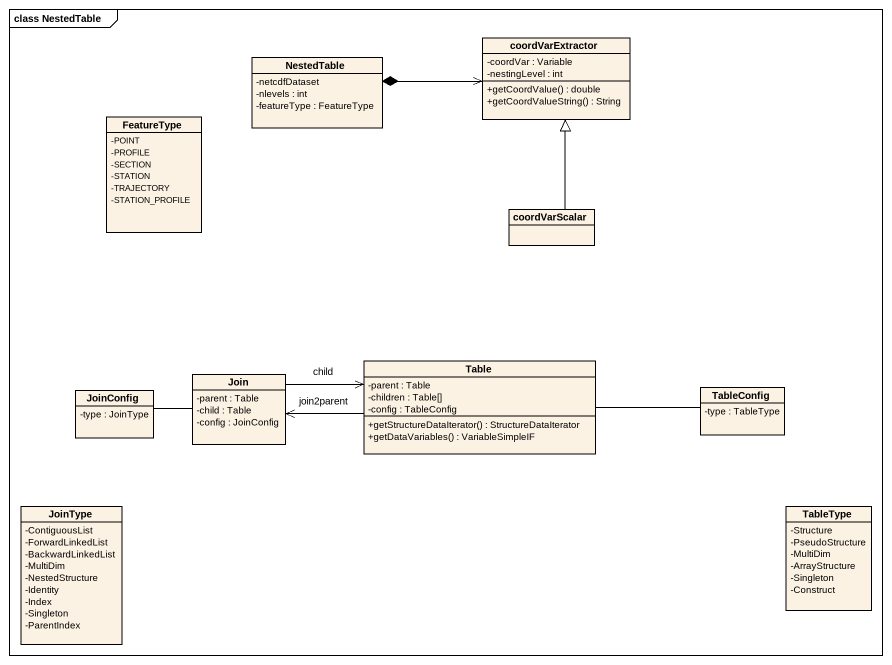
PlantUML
@startuml
mainframe class NestedTable
hide circle
hide empty members
skinparam classAttributeIconSize 0
class coordVarExtractor {
  -coordVar : Variable
  -nestingLevel : int
  +getCoordValue() : double
  +getCoordValueString() : String
}
class NestedTable {
  -netcdfDataset
  -nlevels : int
  -featureType : FeatureType
}
class FeatureType {
  -POINT
  -PROFILE
  -SECTION
  -STATION
  -TRAJECTORY
  -STATION_PROFILE
}
class coordVarScalar
class Join {
  -parent : Table
  -child : Table
  -config : JoinConfig
}
class Table {
  -parent : Table
  -children : Table[]
  -config : TableConfig
  +getStructureDataIterator() : StructureDataIterator
  +getDataVariables() : VariableSimpleIF
}
class TableConfig {
  -type : TableType
}
class JoinConfig {
  -type : JoinType
}
class JoinType {
  -ContiguousList
  -ForwardLinkedList
  -BackwardLinkedList
  -MultiDim
  -NestedStructure
  -Identity
  -Index
  -Singleton
  -ParentIndex
}
class TableType {
  -Structure
  -PseudoStructure
  -MultiDim
  -ArrayStructure
  -Singleton
  -Construct
}
NestedTable *-right-> coordVarExtractor
coordVarScalar -up-|> coordVarExtractor
Join -right-> Table : child
Join -left- JoinConfig
Table -left-> Join : join2parent
Table -right- TableConfig
@enduml
